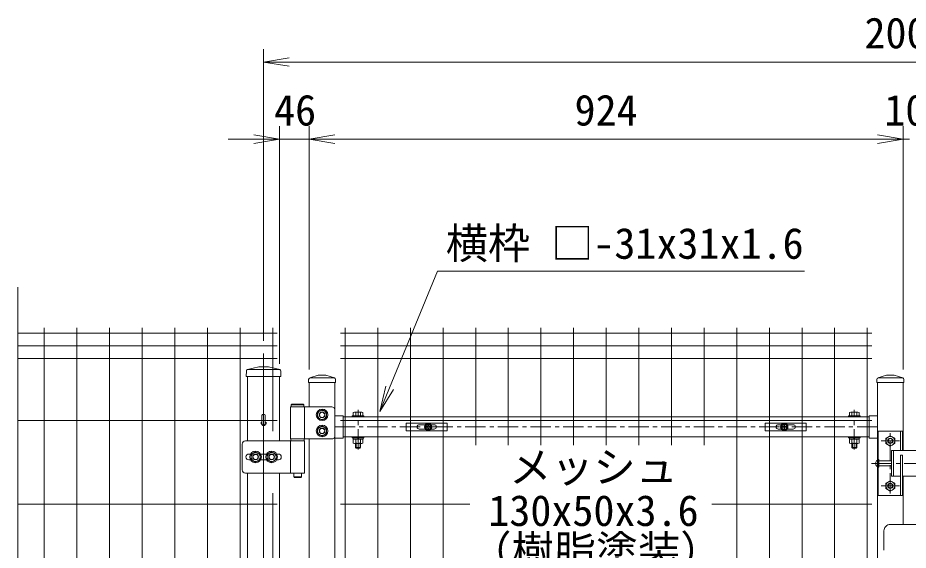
# Model space of a CAD drawing. Units: millimetres, scale not verified. Extents: x -4200 to 4200, y -2970 to 2970.
# Drawn here: x -187 to 1199, y 232 to 1060 of the extents above; entities that cross this region are included whole.
import ezdxf
from ezdxf.enums import TextEntityAlignment as Align

# ---------------------------------------------------------------- set-up
doc = ezdxf.new("R2010")
doc.units = ezdxf.units.MM
doc.header["$LTSCALE"] = 20
doc.linetypes.add('USER1', pattern=[50.8, 31.75, -6.35, 6.35, -6.35])
for name, color, linetype, lineweight in [('0-0_D-STR-TXT', 7, 'Continuous', 9), ('0-3_D-BMK', 2, 'USER1', 13), ('0-4_D-STR1', 1, 'Continuous', 18), ('0-5_D-STR-DIM', 7, 'Continuous', 9), ('0-6_0', 7, 'Continuous', 9), ('0-8_D-STR3', 3, 'Continuous', 13), ('0-A_Defpoints', 6, 'Continuous', 18), ('0-B_D-STR2', 7, 'Continuous', 9)]:
    doc.layers.add(name, color=color, linetype=linetype, lineweight=lineweight)
doc.styles.add('ＭＳ ゴシック', font='')
doc.styles.get('ＭＳ ゴシック').set_extended_font_data('MS Gothic')

# ---------------------------------------------------------------- blocks, each defined once
blk = doc.blocks.new('_Open')
at = {"layer": '0-6_0'}
blk.add_line((-20, 3.33), (0, 0), dxfattribs=at)
blk.add_lwpolyline([(-20, -3.33), (0, 0), (-20, 0)], dxfattribs=at)
blk = doc.blocks.new('U6')
at = {"layer": '0-3_D-BMK'}
for p, q in [((2440, 12208), (2440, 13449.8)), ((17880, 12208), (17880, 13449.8)), ((18600, 12915), (1720, 12915)), ((18717.6, 12480), (19282.5, 12480)), ((19000, 10840), (19000, 12720)), ((18415.4, 11780), (20536.8, 11780)), ((18717.6, 11080), (19282.5, 11080))]:
    blk.add_line(p, q, dxfattribs=at)
at = {"layer": '0-4_D-STR1'}
for p, q in [((933.8, 14437.9), (1200, 14520)), ((1699.2, 14440), (948, 14440)), ((1440, 14520), (1200, 14520)), ((1706.2, 14437.9), (1440, 14520)), ((18613.8, 14437.9), (18880, 14520)), ((19379.2, 14440), (18628, 14440)), ((19120, 14520), (18880, 14520)), ((19386.2, 14437.9), (19120, 14520)), ((900, 14392), (900, 14300)), ((1740, 14300), (900, 14300)), ((920, 14300), (920, 13540)), ((1720, 14300), (1720, 600)), ((1740, 14392), (1740, 14300)), ((18580, 14392), (18580, 14300)), ((19420, 14300), (18580, 14300)), ((18600, 14300), (18600, 600)), ((19400, 14300), (19400, 12180)), ((19420, 14392), (19420, 14300)), ((1720, 13265), (1980, 13265)), ((1980, 13265), (1980, 12565)), ((18340, 13225), (1980, 13225)), ((18340, 13265), (18340, 12565)), ((18600, 13265), (18340, 13265)), ((920, 12540), (920, 5310)), ((1720, 12565), (1980, 12565)), ((18340, 12605), (1980, 12605)), ((18600, 12565), (18340, 12565)), ((19400, 11380), (19400, 9880))]:
    blk.add_line(p, q, dxfattribs=at)
for centre, start, end in [((948, 14392), 90, 180), ((1692, 14392), 0, 72.84994), ((18628, 14392), 90, 180), ((19372, 14392), 0, 72.84994)]:
    blk.add_arc(centre, 48, start, end, dxfattribs=at)
at = {"layer": '0-8_D-STR3'}
for p, q in [((356, 13600), (756, 13600)), ((340, 13540), (1620, 13540)), ((340, 13540), (340, 12540)), ((356, 13540), (756, 13540)), ((772, 13540), (772, 12540)), ((1720, 13440), (1720, 12640)), ((2290, 13257), (2290, 13366)), ((2552.5, 13377.1), (2327.5, 13377.1)), ((2365, 13257), (2365, 13366)), ((2515, 13257), (2515, 13366)), ((2590.1, 13257), (2590.1, 13366)), ((17730, 13257), (17730, 13366)), ((17767.5, 13377.1), (17992.5, 13377.1)), ((17805, 13257), (17805, 13366)), ((17955, 13257), (17955, 13366)), ((18030, 13257), (18030, 13366)), ((2260, 13257), (2260, 13225)), ((2260, 13257), (2620, 13257)), ((2260, 13225), (2620, 13225)), ((2590.1, 13257), (2290, 13257)), ((2620, 13257), (2620, 13225)), ((17700, 13257), (17700, 13225)), ((18060, 13257), (17700, 13257)), ((18060, 13225), (17700, 13225)), ((17730, 13257), (18030, 13257)), ((18060, 13257), (18060, 13225)), ((18620, 12780), (19380, 12780)), ((18620, 10780), (18620, 12780)), ((19320, 12180), (19320, 12780)), ((19380, 12180), (19380, 12780)), ((772, 12480), (-1068, 12480)), ((1620, 12540), (340, 12540)), ((340, 12480), (340, 11480)), ((766, 12540), (346, 12540)), ((346, 12540), (346, 12480)), ((766, 12480), (346, 12480)), ((766, 12540), (766, 12480)), ((772, 12480), (772, 11480)), ((2260, 12605), (2260, 12573)), ((2260, 12605), (2620, 12605)), ((2260, 12573), (2620, 12573)), ((2290, 12533), (2290, 12414)), ((2365, 12533), (2365, 12414)), ((2447.5, 12533), (2424.4, 12573)), ((2461.4, 12533), (2438.3, 12573)), ((2515, 12533), (2515, 12414)), ((2590.1, 12533), (2590.1, 12414)), ((2620, 12605), (2620, 12573)), ((17700, 12605), (17700, 12573)), ((18060, 12605), (17700, 12605)), ((18060, 12573), (17700, 12573)), ((17730, 12533), (17730, 12414)), ((17805, 12533), (17805, 12414)), ((17858.6, 12533), (17881.7, 12573)), ((17872.5, 12533), (17895.6, 12573)), ((17955, 12533), (17955, 12414)), ((18030, 12533), (18030, 12414)), ((18060, 12605), (18060, 12573)), ((19000, 12641.7), (18860, 12560.8)), ((18860, 12399.2), (18860, 12560.8)), ((19000, 12641.7), (19140, 12560.8)), ((19140, 12399.2), (19140, 12560.8)), ((-1168, 12380), (-1168, 11580)), ((2327.5, 12403), (2552.5, 12403)), ((2360, 12277), (2360, 12403)), ((2360, 12277), (2380, 12257)), ((2360, 12277), (2520, 12277)), ((2380, 12257), (2380, 12403)), ((2500, 12257), (2380, 12257)), ((2500, 12257), (2500, 12403)), ((2500, 12257), (2520, 12277)), ((2520, 12277), (2520, 12403)), ((17992.5, 12403), (17767.5, 12403)), ((17800, 12277), (17800, 12403)), ((17820, 12257), (17800, 12277)), ((17960, 12277), (17800, 12277)), ((17820, 12257), (17820, 12403)), ((17820, 12257), (17940, 12257)), ((17940, 12257), (17940, 12403)), ((17960, 12277), (17940, 12257)), ((17960, 12277), (17960, 12403)), ((19000, 12318.3), (18860, 12399.2)), ((19000, 12318.3), (19140, 12399.2)), ((-1050, 11980), (-1049.8, 11980)), ((-905.9, 12070), (-960, 12070)), ((-405.9, 12070), (-594.1, 12070)), ((-40, 12070), (-94.1, 12070)), ((50, 11980), (50.2, 11980)), ((19040, 12180), (19040, 11380)), ((19040, 12180), (20000, 12180)), ((19100, 12180), (19100, 11380)), ((19320, 12040), (19380, 12040)), ((19320, 12040), (19320, 10780)), ((19380, 12040), (19380, 10780)), ((-905.9, 11890), (-960, 11890)), ((-405.9, 11890), (-594.1, 11890)), ((-40, 11890), (-94.1, 11890)), ((18640, 11660), (18640, 11900)), ((19040, 11860), (18640, 11860)), ((19040, 11700), (18640, 11700)), ((-1068, 11480), (772, 11480)), ((436, 11480), (436, 11360)), ((436, 11360), (676, 11360)), ((456, 11340), (436, 11360)), ((656, 11340), (676, 11360)), ((676, 11480), (676, 11360)), ((19040, 11380), (19320, 11380)), ((19380, 11380), (20000, 11380)), ((456, 11340), (656, 11340)), ((19000, 11241.7), (18860, 11160.8)), ((18860, 11160.8), (18860, 10999.2)), ((19000, 11241.7), (19140, 11160.8)), ((19140, 11160.8), (19140, 10999.2)), ((19000, 10918.3), (18860, 10999.2)), ((19000, 10918.3), (19140, 10999.2)), ((18620, 10780), (19380, 10780)), ((19000, 9880), (20000, 9880)), ((18800, 9080), (18800, 9680))]:
    blk.add_line(p, q, dxfattribs=at)
for points in [[(376, 13620), (356, 13600), (356, 13540)], [(376, 13620), (736, 13620), (756, 13600), (756, 13540)], [(2594, 12533), (2286, 12533), (2286, 12573)], [(2594, 12533), (2594, 12573), (2286, 12573)], [(17726, 12533), (18034, 12533), (18034, 12573)], [(17726, 12533), (17726, 12573), (18034, 12573)]]:
    blk.add_lwpolyline(points, dxfattribs=at)
for points in [[(1320, 13452), (1460.3, 13371), (1460.3, 13209), (1320, 13128), (1179.7, 13209), (1179.7, 13371)], [(1320, 12952), (1460.3, 12871), (1460.3, 12709), (1320, 12628), (1179.7, 12709), (1179.7, 12871)], [(-750, 12142), (-609.7, 12061), (-609.7, 11899), (-750, 11818), (-890.3, 11899), (-890.3, 12061)], [(-250, 12142), (-109.7, 12061), (-109.7, 11899), (-250, 11818), (-390.3, 11899), (-390.3, 12061)]]:
    blk.add_lwpolyline(points, close=True, dxfattribs=at)
for centre, radius in [((1320, 13290), 180), ((1320, 13290), 140.7), ((1320, 13290), 90), ((1320, 13290), 80), ((1320, 12790), 180), ((1320, 12790), 140.7), ((1320, 12790), 90), ((1320, 12790), 80), ((19000, 12480), 140), ((19000, 12480), 80), ((19000, 12480), 70), ((-750, 11980), 180), ((-750, 11980), 140.7), ((-750, 11980), 90), ((-750, 11980), 80), ((-250, 11980), 180), ((-250, 11980), 140.7), ((-250, 11980), 90), ((-250, 11980), 80), ((19000, 11080), 140), ((19000, 11080), 80), ((19000, 11080), 70)]:
    blk.add_circle(centre, radius, dxfattribs=at)
for centre, radius, start, end in [((1620, 13440), 100, 0, 90), ((2327.5, 13308), 69.1, 57.13278, 122.86722), ((2440, 13117.2), 259.8, 73.22135, 106.77865), ((2552.5, 13308), 69.1, 57.13278, 122.86722), ((17767.5, 13308), 69.1, 57.13278, 122.86722), ((17880, 13117.2), 259.8, 73.22135, 106.77865), ((17992.5, 13308), 69.1, 57.13278, 122.86722), ((-1068, 12380), 100, 90, 180), ((1620, 12640), 100, 270, 0), ((2327.5, 12472.1), 69.1, 237.13278, 302.86722), ((2440, 12662.8), 259.8, 253.22135, 286.77865), ((2552.5, 12472.1), 69.1, 237.13278, 302.86722), ((17767.5, 12472.1), 69.1, 237.13278, 302.86722), ((17880, 12662.8), 259.8, 253.22135, 286.77865), ((17992.5, 12472.1), 69.1, 237.13278, 302.86722), ((-960, 11980), 90, 90, 180), ((-960, 11980), 90, 180, 270), ((-40, 11980), 90, 0, 90), ((-40, 11980), 90, 270, 0), ((18662, 11780), 122, 100.38886, 259.61115), ((-1068, 11580), 100, 180, 270), ((19000, 9680), 200, 90, 180.00001)]:
    blk.add_arc(centre, radius, start, end, dxfattribs=at)
at = {"layer": '0-A_Defpoints'}
for centre in [(4620, 12915), (15700, 12915)]:
    blk.add_circle(centre, 80, dxfattribs=at)
blk = doc.blocks.new('A$C1aa64d16')
at = {"layer": '0-8_D-STR3'}
for p, q in [((-679.7, 120), (590.3, 120)), ((-679.7, -120), (-679.7, 120)), ((-274.7, 70), (-91.2, 70)), ((-37.1, 8.4), (-63, 7.9)), ((-63, 7.9), (-63, -7.9)), ((-7.9, 63), (-8.4, 37.1)), ((-7.9, 63), (7.9, 63)), ((7.9, 63), (8.4, 37.1)), ((37.1, 8.4), (63, 7.9)), ((63, 7.9), (63, -7.9)), ((91.2, 70), (185.3, 70)), ((-274.7, -70), (-91.2, -70)), ((-37.1, -8.4), (-63, -7.9)), ((-7.9, -63), (-8.4, -37.1)), ((37.1, -8.4), (63, -7.9)), ((91.2, -70), (185.3, -70))]:
    blk.add_line(p, q, dxfattribs=at)
for points in [[(-679.7, -120), (590.3, -120), (590.3, 120)], [(-7.9, -63), (7.9, -63), (8.4, -37.1)]]:
    blk.add_lwpolyline(points, dxfattribs=at)
for radius in [115, 105]:
    blk.add_circle((0, 0), radius, dxfattribs=at)
for centre, radius, start, end in [((-274.7, 0), 70, 90, 270), ((-38.1, 38.1), 29.8, 270, 0), ((38.1, 38.1), 29.8, 180, 270), ((185.3, 0), 70, 270, 90), ((-38.1, -38.1), 29.8, 0, 90), ((38.1, -38.1), 29.8, 90, 180)]:
    blk.add_arc(centre, radius, start, end, dxfattribs=at)
blk = doc.blocks.new('A$Cf29bf4b8')
at = {"layer": '0-8_D-STR3'}
for p, q in [((-590.3, 120), (679.7, 120)), ((-590.3, -120), (-590.3, 120)), ((-185.3, 70), (-91.2, 70)), ((-37.1, 8.4), (-63, 7.9)), ((-63, 7.9), (-63, -7.9)), ((-7.9, 63), (-8.4, 37.1)), ((-7.9, 63), (7.9, 63)), ((7.9, 63), (8.4, 37.1)), ((37.1, 8.4), (63, 7.9)), ((63, 7.9), (63, -7.9)), ((91.2, 70), (274.7, 70)), ((-185.3, -70), (-91.2, -70)), ((-37.1, -8.4), (-63, -7.9)), ((-7.9, -63), (-8.4, -37.1)), ((37.1, -8.4), (63, -7.9)), ((91.2, -70), (274.7, -70))]:
    blk.add_line(p, q, dxfattribs=at)
for points in [[(-590.3, -120), (679.7, -120), (679.7, 120)], [(-7.9, -63), (7.9, -63), (8.4, -37.1)]]:
    blk.add_lwpolyline(points, dxfattribs=at)
for radius in [115, 105]:
    blk.add_circle((0, 0), radius, dxfattribs=at)
for centre, radius, start, end in [((-185.3, 0), 70, 90, 270), ((-38.1, 38.1), 29.8, 270, 0), ((38.1, 38.1), 29.8, 180, 270), ((274.7, 0), 70, 270, 90), ((-38.1, -38.1), 29.8, 0, 90), ((38.1, -38.1), 29.8, 90, 180)]:
    blk.add_arc(centre, radius, start, end, dxfattribs=at)

msp = doc.modelspace()

# ---------------------------------------------------------------- linework, layer by layer
at = {"layer": '0-0_D-STR-TXT'}
msp.add_lwpolyline([(1036.97, 665.88), (466.38, 665.88), (391.83, 484.3)], dxfattribs=at)
at = {"layer": '0-3_D-BMK'}
msp.add_line((195.73, 537.47), (195.73, -502.31), dxfattribs=at)
at = {"layer": '0-4_D-STR1'}
for p, q in [((188.23, 516.68), (170.44, 512.6)), ((170.82, 512.68), (220.65, 512.68)), ((188.23, 516.68), (203.23, 516.68)), ((203.23, 516.68), (221.02, 512.6)), ((168.89, 510.68), (168.73, 501.68)), ((168.73, 501.68), (222.73, 501.68)), ((170.73, 501.68), (170.73, 401.69)), ((220.73, 501.68), (220.73, 401.69)), ((222.58, 510.68), (222.73, 501.68)), ((170.73, 351.69), (170.73, -9.81)), ((220.73, 351.69), (220.73, -9.81))]:
    msp.add_line(p, q, dxfattribs=at)
for centre, radius, start, end in [((170.89, 510.65), 2, 102.93782, 179), ((220.58, 510.65), 2, 1, 77.06218), ((195.73, 429.69), 4, 162.5424, 17.4576)]:
    msp.add_arc(centre, radius, start, end, dxfattribs=at)
at = {"layer": '0-5_D-STR-DIM'}
for p, q in [((195.73, 557.47), (195.73, 1011.06)), ((2155.73, 991.06), (235.73, 991.06)), ((220.73, 521.68), (220.73, 891.06)), ((266.74, 512.69), (266.74, 891.06)), ((266.74, 512.69), (266.74, 891.06)), ((1190.74, 512.69), (1190.74, 891.06)), ((1190.74, 512.69), (1190.74, 891.06)), ((180.73, 871.06), (140.73, 871.06)), ((220.73, 871.06), (266.74, 871.06)), ((306.74, 871.06), (1150.74, 871.06)), ((306.74, 871.06), (346.74, 871.06)), ((1150.74, 871.06), (1110.74, 871.06)), ((1190.74, 871.06), (1200.74, 871.06))]:
    msp.add_line(p, q, dxfattribs=at)
at = {"layer": '0-8_D-STR3'}
for p, q in [((193.13, 441.4), (193.13, 429.24)), ((198.33, 441.4), (198.33, 429.24))]:
    msp.add_line(p, q, dxfattribs=at)
msp.add_arc((195.73, 429.24), 2.6, 180, 0, dxfattribs=at)
msp.add_ellipse((195.73, 441.39), major_axis=(-2.6, 0), ratio=0.649974, start_param=3.1415927, end_param=6.2831853, dxfattribs=at)
at = {"layer": '0-B_D-STR2'}
for p, q in [((-186.64, 218.34), (-186.64, 640.69)), ((216.94, 569.26), (-186.64, 569.26)), ((-145.43, 577.68), (-145.43, -192.32)), ((-94.66, 577.68), (-94.66, -192.32)), ((-43.89, 577.68), (-43.89, -192.32)), ((6.83, 577.68), (6.83, -192.32)), ((57.65, 577.68), (57.65, -192.32)), ((108.37, 577.68), (108.37, -192.32)), ((159.17, 577.68), (159.17, -192.32)), ((209.96, 577.68), (209.96, 416.89)), ((315.58, 569.26), (1141.9, 569.26)), ((322.58, 577.68), (322.58, -192.32)), ((373.35, 577.68), (373.35, -192.32)), ((424.12, 577.68), (424.12, -192.32)), ((474.89, 577.68), (474.89, -192.32)), ((525.66, 577.68), (525.66, 394.87)), ((576.43, 577.68), (576.43, 394.87)), ((627.2, 577.68), (627.2, 394.87)), ((677.97, 577.68), (677.97, 394.87)), ((728.74, 577.68), (728.74, 394.87)), ((779.51, 577.68), (779.51, 394.87)), ((830.28, 577.68), (830.28, 394.87)), ((881.05, 577.68), (881.05, 394.87)), ((931.82, 577.68), (931.82, -192.32)), ((982.59, 577.68), (982.59, -192.32)), ((1033.36, 577.68), (1033.36, -192.32)), ((1084.13, 577.68), (1084.13, -192.32)), ((1134.9, 577.68), (1134.9, -192.32)), ((216.94, 549.68), (-186.64, 549.68)), ((315.58, 549.68), (1141.9, 549.68)), ((216.94, 530.11), (-186.64, 530.11)), ((315.58, 530.11), (1141.9, 530.11)), ((216.94, 433.68), (-186.64, 433.68)), ((315.58, 433.68), (1141.9, 433.68)), ((209.96, 320.23), (209.96, 26.13)), ((216.94, 303.43), (-186.64, 303.43)), ((315.58, 303.43), (516.64, 303.43)), ((893.06, 303.43), (1141.9, 303.43))]:
    msp.add_line(p, q, dxfattribs=at)

# ---------------------------------------------------------------- block references
at = {"layer": '0-0_D-STR-TXT', "xscale": 2, "yscale": 2, "rotation": 247.67983}
msp.add_blockref('_Open', (376.64, 447.3), dxfattribs=at)
at = {"layer": '0-5_D-STR-DIM', "xscale": 2, "yscale": 2, "rotation": 180}
for p in [(195.73, 991.06), (266.74, 871.06), (266.74, 871.06)]:
    msp.add_blockref('_Open', p, dxfattribs=at)
at = {"layer": '0-5_D-STR-DIM'}
for name, p, xscale, yscale in [('_Open', (220.73, 871.06), 2, 2), ('_Open', (1190.74, 871.06), 2, 2), ('_Open', (1190.74, 871.06), 2, 2), ('A$C1aa64d16', (451.74, 423.44), 0.05, 0.05), ('A$Cf29bf4b8', (1005.74, 423.44), 0.05, 0.05)]:
    msp.add_blockref(name, p, dxfattribs=dict(at, xscale=xscale, yscale=yscale))
at = {"layer": '0-6_0', "xscale": 0.05, "yscale": 0.05}
msp.add_blockref('U6', (220.74, -222.31), dxfattribs=at)

# ---------------------------------------------------------------- texts
at = {"layer": '0-0_D-STR-TXT', "style": 'ＭＳ ゴシック'}
for s, p in [('横枠 □-31x31x1.6', (479.19, 670.5)), ('メッシュ', (577.79, 322.55)), ('130x50x3.6', (545.31, 254.91)), ('（樹脂塗装）', (515.93, 192.08))]:
    msp.add_text(s, height=48.09, dxfattribs=at).set_placement(p, align=Align.BOTTOM_LEFT)
at = {"layer": '0-5_D-STR-DIM', "style": 'ＭＳ ゴシック'}
for s, p in [('2000', (1130.48, 997.81)), ('46', (212.01, 877.81)), ('924', (679.49, 877.81)), ('10', (1161.33, 877.81))]:
    msp.add_text(s, height=48.09, dxfattribs=at).set_placement(p, align=Align.BOTTOM_LEFT)

doc.saveas('drawing.dxf')
